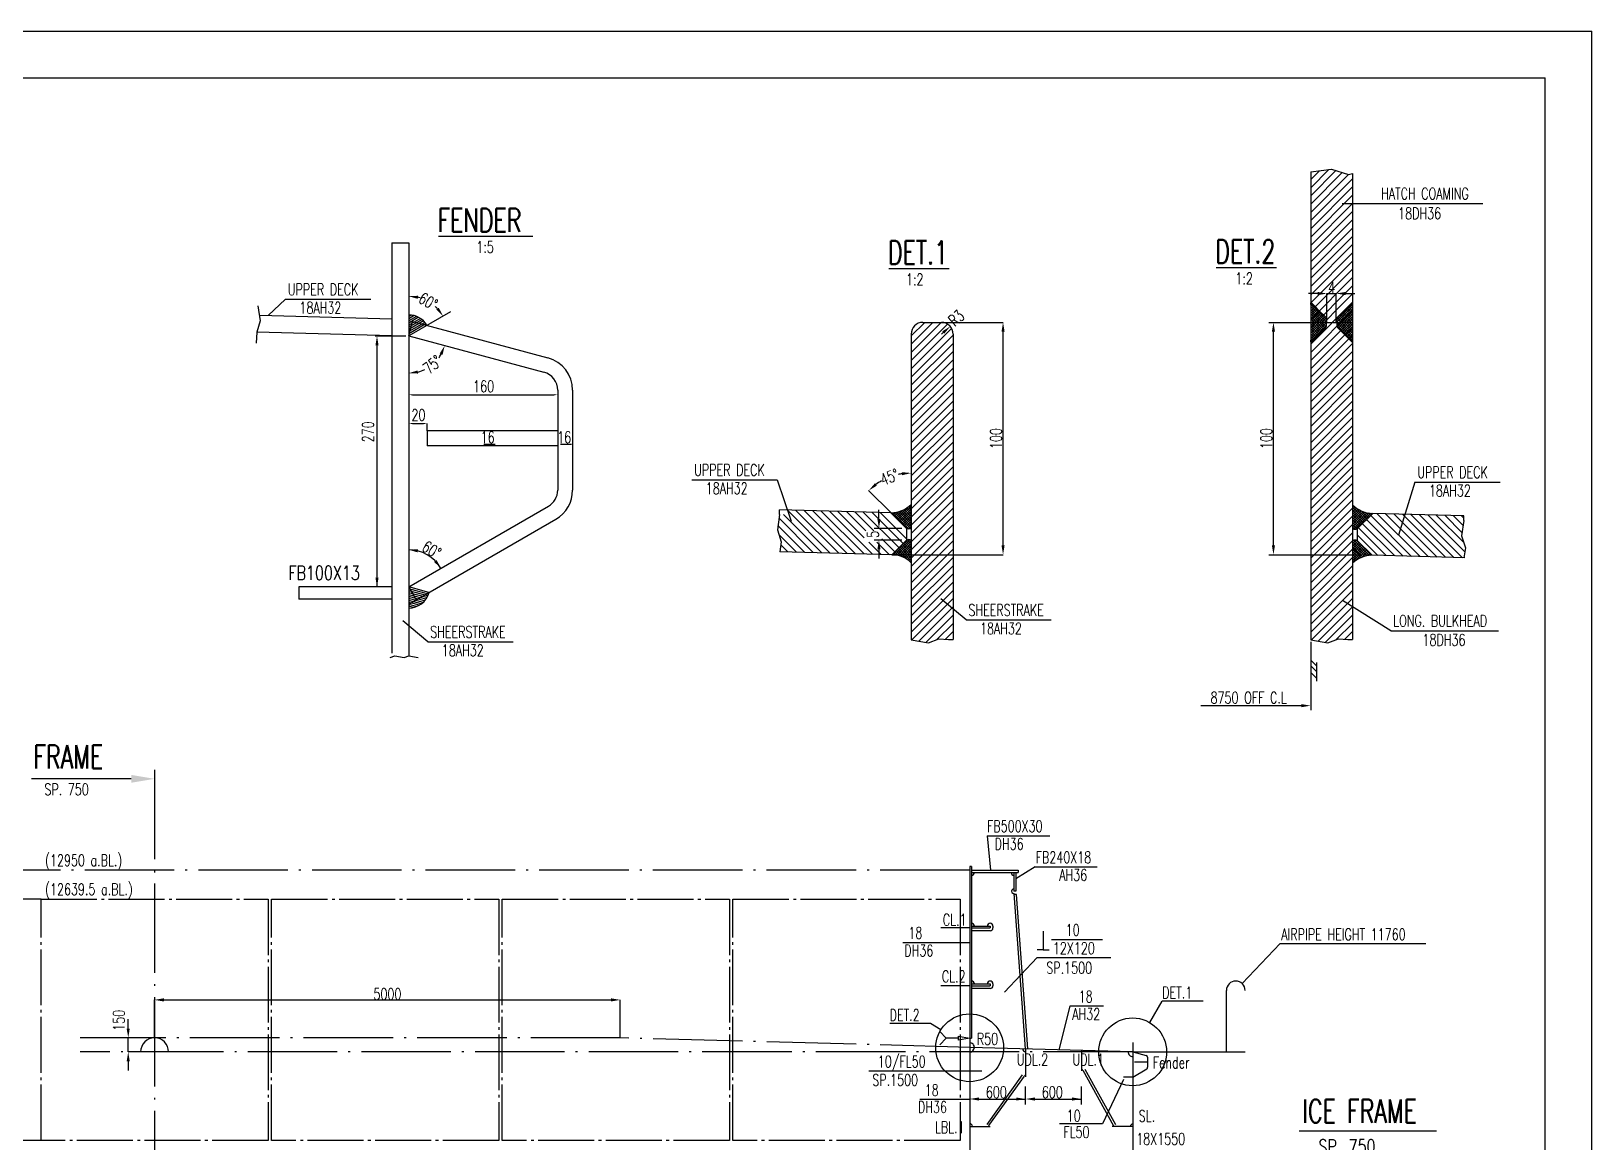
# Model space of a CAD drawing. Extents: x 419539 to 461689, y -54179 to -24379.
# Drawn here: x 444886 to 461639, y -36351 to -24429 of the extents above; entities that cross this region are included whole.
import ezdxf

# ---------------------------------------------------------------- set-up
doc = ezdxf.new("R2010")
doc.units = 0
doc.header["$LTSCALE"] = 40
doc.header["$MEASUREMENT"] = 0
for name, pattern in [('ACAD_ISO04W100', [30.5, 24, -3, 0.5, -3]), ('ACAD_ISO05W100', [34, 24, -3, 0.5, -3, 0.5, -3]), ('CENTER1', [12.1, 10, -0.8, 0.5, -0.8])]:
    doc.linetypes.add(name, pattern=pattern)
doc.layers.get('0').update_dxf_attribs({"linetype": 'CONTINUOUS'})
doc.layers.get('DEFPOINTS').update_dxf_attribs({"linetype": 'CONTINUOUS'})
for name, color, linetype in [('BT_ENG', 7, 'CONTINUOUS'), ('C-CEN', 4, 'ACAD_ISO04W100'), ('C-CON', 4, 'CONTINUOUS'), ('C-PH', 4, 'ACAD_ISO05W100'), ('CL', 2, 'CONTINUOUS'), ('CON-SIGN', 5, 'CONTINUOUS'), ('CONTAINER', 1, 'CENTER1'), ('MODIFY', 6, 'CONTINUOUS'), ('TEXT', 1, 'CONTINUOUS'), ('Y-CON', 2, 'CONTINUOUS')]:
    doc.layers.add(name, color=color, linetype=linetype)
doc.styles.add('ROMANS', font='romans.shx', dxfattribs={"width": 0.7, "height": 125})
doc.dimstyles.new('DM-50', dxfattribs={"dimscale": 0, "dimtxt": 2, "dimasz": 100, "dimexe": 1, "dimexo": 0, "dimgap": 1, "dimtad": 1, "dimdec": 0, "dimzin": 0, "dimdsep": 46, "dimtxsty": 'ROMANS', "dimcen": 0, "dimadec": 0, "dimazin": 0, "dimtfac": 1.666667, "dimtdec": 0, "dimtmove": 2, "dimatfit": 3, "dimfxl": 1, "dimtolj": 1, "dimtzin": 12, "dimarcsym": 0})

# ---------------------------------------------------------------- blocks, each defined once
blk = doc.blocks.new('*D26')
at = {"color": 0, "linetype": 'ByBlock', "transparency": 16777216}
for p, q in [((446210, -35236), (446210, -34827)), ((446310, -34828), (451110, -34828)), ((451210, -35236), (451210, -34827))]:
    blk.add_line(p, q, dxfattribs=at)
for points in [[(446310, -34811), (446310, -34845), (446210, -34828)], [(451110, -34811), (451110, -34845), (451210, -34828)]]:
    blk.add_solid(points, dxfattribs=at)
at = {"layer": 'DEFPOINTS', "color": 0, "linetype": 'ByBlock', "transparency": 16777216}
for p in [(451210, -34828), (446210, -35236), (451210, -35236)]:
    blk.add_point(p, dxfattribs=at)
at = {"color": 0, "linetype": 'ByBlock', "transparency": 16777216, "insert": (448710, -34765), "char_height": 125, "attachment_point": 5, "style": 'ROMANS'}
blk.add_mtext('\\A1;5000', dxfattribs=at)
blk = doc.blocks.new('*D27')
at = {"color": 0, "linetype": 'ByBlock', "transparency": 16777216}
for p, q in [((445928, -35136), (445928, -35036)), ((446210, -35236), (445927, -35236)), ((445928, -35386), (445928, -35236)), ((445928, -35386), (445928, -35236)), ((446060, -35386), (445927, -35386)), ((445928, -35486), (445928, -35586))]:
    blk.add_line(p, q, dxfattribs=at)
for points in [[(445911, -35136), (445944, -35136), (445928, -35236)], [(445911, -35486), (445944, -35486), (445928, -35386)]]:
    blk.add_solid(points, dxfattribs=at)
at = {"layer": 'DEFPOINTS', "color": 0, "linetype": 'ByBlock', "transparency": 16777216}
for p in [(445928, -35236), (446210, -35236), (446060, -35386)]:
    blk.add_point(p, dxfattribs=at)
at = {"color": 0, "linetype": 'ByBlock', "transparency": 16777216, "insert": (445827, -35048), "char_height": 125, "attachment_point": 5, "rotation": 90, "style": 'ROMANS'}
blk.add_mtext('\\A1;150', dxfattribs=at)
blk = doc.blocks.new('*D28')
at = {"color": 0, "linetype": 'ByBlock', "transparency": 16777216}
for start, end in [(323.7539, 330.6385), (284.3615, 295.7348)]:
    blk.add_arc((448938, -27700), 400, start, end, dxfattribs=at)
for points in [[(449271, -27890), (449302, -27903), (449325, -27804)], [(449039, -28104), (449035, -28071), (448938, -28100)]]:
    blk.add_solid(points, dxfattribs=at)
at = {"layer": 'DEFPOINTS', "color": 0, "linetype": 'ByBlock', "transparency": 16777216}
for p in [(448938, -27183), (448938, -27700), (449107, -28063), (450390, -28089), (448938, -30232)]:
    blk.add_point(p, dxfattribs=at)
at = {"color": 0, "linetype": 'ByBlock', "transparency": 16777216, "insert": (449194, -28008), "char_height": 125, "attachment_point": 5, "rotation": 39.7444, "style": 'ROMANS'}
blk.add_mtext('\\A1;75°', dxfattribs=at)
blk = doc.blocks.new('*D32')
at = {"color": 0, "linetype": 'ByBlock', "transparency": 16777216}
blk.add_line((454658, -27680), (454677, -27664), dxfattribs=at)
blk.add_solid([(454666, -27651), (454687, -27676), (454752, -27598)], dxfattribs=at)
at = {"layer": 'DEFPOINTS', "color": 0, "linetype": 'ByBlock', "transparency": 16777216}
for p in [(454752, -27598), (454658, -27680)]:
    blk.add_point(p, dxfattribs=at)
at = {"color": 0, "linetype": 'ByBlock', "transparency": 16777216, "insert": (454818, -27508), "char_height": 125, "attachment_point": 5, "rotation": 40.698, "style": 'ROMANS'}
blk.add_mtext('\\A1;R3', dxfattribs=at)
blk = doc.blocks.new('*D33')
at = {"color": 0, "linetype": 'ByBlock', "transparency": 16777216}
blk.add_line((454116, -29599), (453876, -29360), dxfattribs=at)
for start, end in [(119.7703, 126.0965), (98.9035, 102.4789)]:
    blk.add_arc((454333, -29816), 644, start, end, dxfattribs=at)
for points in [[(453964, -29308), (453942, -29283), (453877, -29360)], [(454232, -29163), (454234, -29196), (454333, -29172)]]:
    blk.add_solid(points, dxfattribs=at)
at = {"layer": 'DEFPOINTS', "color": 0, "linetype": 'ByBlock', "transparency": 16777216}
for p in [(454333, -27630), (454011, -29258), (454116, -29599), (454283, -29766), (454333, -30910)]:
    blk.add_point(p, dxfattribs=at)
at = {"color": 0, "linetype": 'ByBlock', "transparency": 16777216, "insert": (454100, -29215), "char_height": 125, "attachment_point": 5, "rotation": 21.1246, "style": 'ROMANS'}
blk.add_mtext('\\A1;45°', dxfattribs=at)
blk = doc.blocks.new('*D35')
at = {"color": 0, "linetype": 'ByBlock', "transparency": 16777216}
for start, end in [(73.3296, 76.5279), (43.4721, 47.6442)]:
    blk.add_arc((448938, -27700), 426, start, end, dxfattribs=at)
for points in [[(449036, -27302), (449039, -27269), (448938, -27274)], [(449261, -27397), (449234, -27417), (449307, -27487)]]:
    blk.add_solid(points, dxfattribs=at)
at = {"layer": 'DEFPOINTS', "color": 0, "linetype": 'ByBlock', "transparency": 16777216}
for p in [(448938, -27183), (449212, -27374), (449386, -27442), (448938, -27700), (448938, -30232)]:
    blk.add_point(p, dxfattribs=at)
at = {"color": 0, "linetype": 'ByBlock', "transparency": 16777216, "insert": (449148, -27329), "char_height": 125, "attachment_point": 5, "rotation": 330.4869, "style": 'ROMANS'}
blk.add_mtext('\\A1;60°', dxfattribs=at)
blk = doc.blocks.new('_CLOSEDBLANK')
at = {"color": 0, "linetype": 'ByBlock'}
for p, q in [((-1, 0.17), (0, 0)), ((-1, 0.17), (-1, -0.17)), ((0, 0), (-1, -0.17))]:
    blk.add_line(p, q, dxfattribs=at)
blk = doc.blocks.new('*D47')
at = {"color": 0, "linetype": 'ByBlock', "transparency": 16777216}
for p, q in [((458696, -27245), (458596, -27245)), ((458796, -27555), (458796, -27244)), ((458796, -27245), (458896, -27245)), ((458896, -27555), (458896, -27244)), ((458996, -27245), (459096, -27245))]:
    blk.add_line(p, q, dxfattribs=at)
for points in [[(458696, -27228), (458696, -27262), (458796, -27245)], [(458996, -27228), (458996, -27262), (458896, -27245)]]:
    blk.add_solid(points, dxfattribs=at)
at = {"layer": 'DEFPOINTS', "color": 0, "linetype": 'ByBlock', "transparency": 16777216}
for p in [(458896, -27245), (458796, -27555), (458896, -27555)]:
    blk.add_point(p, dxfattribs=at)
at = {"color": 0, "linetype": 'ByBlock', "transparency": 16777216, "insert": (458846, -27182), "char_height": 125, "attachment_point": 5, "style": 'ROMANS'}
blk.add_mtext('\\A1;4', dxfattribs=at)

msp = doc.modelspace()

# ---------------------------------------------------------------- linework, layer by layer
at = {"color": 2}
for p in [(420838.7, -24929), (461138.7, -53629)]:
    msp.add_line(p, (461138.7, -24929), dxfattribs=at)
for p, q in [((458957.4, -26277.8), (460470.8, -26277.8)), ((447615.9, -27306.7), (447429.8, -27479.5)), ((447615.9, -27306.7), (448530.5, -27306.7)), ((449746.2, -28863.4), (449865.3, -28863.4)), ((450567.5, -28863.4), (450686.6, -28863.4)), ((451977.6, -29244.8), (452892.2, -29244.8)), ((459740.7, -29269.3), (459564.1, -29837.6)), ((459740.7, -29269.3), (460655.2, -29269.3)), ((448758.2, -30395.3), (447758.2, -30395.3)), ((447758.2, -30395.3), (447758.2, -30525.3)), ((448758.2, -30525.3), (447758.2, -30525.3)), ((454921.5, -30749.5), (455836.1, -30749.5)), ((449144.3, -30983.5), (450058.9, -30983.5)), ((459481.2, -30864.5), (460637.2, -30864.5)), ((458621.3, -31179.6), (458682, -31240.2)), ((458621.3, -31242.9), (458682, -31303.5)), ((458621.3, -31313.5), (458682, -31374.1)), ((458682, -31206.1), (458682, -31405.6)), ((455147.9, -33066.3), (455820.9, -33066.3)), ((455664.5, -33400), (455455.5, -33529.8)), ((455664.5, -33400), (456329.7, -33400)), ((444991.5, -33746.4), (444544.6, -33746.4)), ((454244, -34211.5), (454960.5, -34211.5)), ((455838.1, -34180), (456384.8, -34180)), ((458293.1, -34222.6), (457885.6, -34653.2)), ((458293.1, -34222.6), (459858.4, -34222.6)), ((455685.8, -34372.6), (455334.7, -34743.7)), ((455685.8, -34372.6), (456475.2, -34372.6)), ((456035.6, -34894.4), (455918.5, -35364.3)), ((456398, -34894.4), (456035.6, -34894.4)), ((456710.5, -35385.9), (457916.9, -35385.9)), ((455091.1, -35593.5), (453876.9, -35593.5)), ((456610.5, -35680.9), (456386.8, -36157)), ((454423.7, -35892.2), (454960.5, -35892.2)), ((456386.8, -36157), (455923.6, -36157))]:
    msp.add_line(p, q)
at = {"color": 0, "linetype": 'ByBlock'}
for p, q in [((454607.6, -27554.9), (455319.8, -27554.9)), ((458171.3, -27554.9), (459071.3, -27554.9)), ((448578.2, -27700.3), (448908.2, -27700.3)), ((448598.2, -27740.3), (448598.2, -30395.3)), ((455318.8, -29949.2), (455318.8, -27654.9)), ((458221.3, -29949.2), (458221.3, -27654.9)), ((448938.2, -28331.8), (448938.2, -28331.4)), ((448978.2, -28331.8), (450498.2, -28331.8)), ((450538.2, -28331.8), (450538.2, -28331.4)), ((448978.2, -28640.3), (449098.2, -28640.3)), ((449138.2, -28720.3), (449138.2, -28639.9)), ((453986.3, -29666), (453986.3, -29566)), ((454232.6, -29766), (453935.3, -29766)), ((454232.6, -29891), (453935.3, -29891)), ((453986.3, -29991), (453986.3, -30091)), ((454124.4, -30049.2), (455319.8, -30049.2)), ((455319.8, -30049.2), (455318.8, -30049.2)), ((458171.3, -30049.2), (459071.3, -30049.2)), ((459608.4, -30049.2), (459607.4, -30049.2)), ((458521.3, -31669.5), (457442.9, -31669.5)), ((454960.5, -34055.9), (454651.6, -34055.9)), ((454960.5, -34675.9), (454651.6, -34675.9)), ((455560.5, -35949.3), (455560.5, -35757.2)), ((456160.5, -35949.3), (456160.5, -35757.2)), ((455060.5, -35892.2), (455560.5, -35892.2)), ((455660.5, -35892.2), (456160.5, -35892.2)), ((444991.5, -36337.4), (444544.6, -36337.4))]:
    msp.add_line(p, q, dxfattribs=at)
for centre, radius, start, end in [((448938.2, -27700.3), 226.3, 30, 90), ((448938.2, -30395.3), 226.3, 270, 345), ((454980.5, -33460.9), 30, 270, 0), ((455435.5, -33460.9), 30, 180, 270), ((454960.6, -35338.7), 50, 358.43778, 90), ((456710.5, -35385.9), 50, 178.43778, 270), ((454960.5, -36186), 30, 0, 90.0214), ((456710.5, -36186), 25, 90, 180)]:
    msp.add_arc(centre, radius, start, end)
for start, end in [(30, 90), (44.36151, 44.44924)]:
    msp.add_arc((448938.2, -30395.3), 400, start, end, dxfattribs=at)
for points in [[(455302.1, -27654.9), (455335.4, -27654.9), (455318.8, -27554.9)], [(458204.6, -27654.9), (458237.9, -27654.9), (458221.3, -27554.9)], [(448581.5, -27800.3), (448614.8, -27800.3), (448598.2, -27700.3)], [(448978.2, -28325.1), (448978.2, -28338.5), (448938.2, -28331.8)], [(450498.2, -28325.1), (450498.2, -28338.5), (450538.2, -28331.8)], [(448978.2, -28633.6), (448978.2, -28647), (448938.2, -28640.3)], [(449098.2, -28633.6), (449098.2, -28647), (449138.2, -28640.3)], [(453969.6, -29666), (454002.9, -29666), (453986.3, -29766)], [(453969.6, -29991), (454002.9, -29991), (453986.3, -29891)], [(455302.1, -29949.2), (455335.4, -29949.2), (455318.8, -30049.2)], [(458204.6, -29949.2), (458237.9, -29949.2), (458221.3, -30049.2)], [(449035.3, -30024.4), (449039.5, -29991.3), (448938.2, -29995.3)], [(449237.4, -30105.6), (449210.9, -30125.7), (449284.6, -30195.3)], [(448581.5, -30295.3), (448614.8, -30295.3), (448598.2, -30395.3)], [(458521.3, -31652.8), (458521.3, -31686.1), (458621.3, -31669.5)], [(455060.5, -35875.6), (455060.5, -35908.9), (454960.5, -35892.2)], [(455460.5, -35875.6), (455460.5, -35908.9), (455560.5, -35892.2)], [(455660.5, -35875.6), (455660.5, -35908.9), (455560.5, -35892.2)], [(456060.5, -35875.6), (456060.5, -35908.9), (456160.5, -35892.2)]]:
    msp.add_solid(points, dxfattribs=at)
at = {"layer": 'BT_ENG'}
for p in [(419588.7, -24429), (461638.7, -54129)]:
    msp.add_line(p, (461638.7, -24429), dxfattribs=at)
at = {"layer": 'C-CEN'}
for p, q in [((446210.5, -32358.8), (446210.5, -46085.9)), ((454960.5, -33435.9), (444544.6, -33435.9)), ((451210.5, -35235.9), (445410.5, -35235.9)), ((454960.5, -35338.1), (451210.5, -35235.9)), ((456710.5, -35385.9), (445410.5, -35385.9))]:
    msp.add_line(p, q, dxfattribs=at)
at = {"layer": 'C-CON'}
for p, q in [((458621.3, -26109.1), (458816.5, -25913.8)), ((458621.3, -26197.5), (458892.7, -25926)), ((458621.3, -26020.7), (458714.7, -25927.3)), ((458621.3, -25939.6), (458621.3, -30961.3)), ((458621.3, -26285.9), (458959.9, -25947.2)), ((459071.3, -25956.8), (459071.3, -30959.6)), ((458621.3, -26374.2), (459027.1, -25968.4)), ((458621.3, -26462.6), (459071.3, -26012.6)), ((458621.3, -26551), (459071.3, -26101)), ((458621.3, -26639.4), (459071.3, -26189.4)), ((458621.3, -26727.8), (459071.3, -26277.8)), ((458621.3, -26816.2), (459071.3, -26366.2)), ((458621.3, -26904.6), (459071.3, -26454.6)), ((458621.3, -26993), (459071.3, -26543)), ((458621.3, -27081.4), (459071.3, -26631.4)), ((448758.2, -26700.3), (448758.2, -31107.5)), ((448758.2, -26700.3), (448938.2, -26700.3)), ((448938.2, -26700.3), (448938.2, -31133.5)), ((458621.3, -27169.7), (459071.3, -26719.7)), ((458621.3, -27258.1), (459071.3, -26808.1)), ((458621.3, -27346.5), (459071.3, -26896.5)), ((458621.3, -27434.9), (459071.3, -26984.9)), ((458621.3, -27523.3), (459071.3, -27073.3)), ((458621.3, -27611.7), (459071.3, -27161.7)), ((458621.3, -27700.1), (459071.3, -27250.1)), ((449386, -27441.8), (448938.2, -27700.3)), ((458621.3, -27788.5), (459071.3, -27338.5)), ((458621.3, -27383.4), (458787, -27549.1)), ((458621.3, -27876.8), (459071.3, -27426.8)), ((458639.7, -27362.8), (458621.5, -27381)), ((458622.6, -27339.1), (458763.3, -27479.8)), ((458785.1, -27500.5), (458622.6, -27346.6)), ((458653.3, -27375.7), (458622.6, -27406.5)), ((458666.9, -27388.6), (458622.6, -27433)), ((458680.6, -27401.5), (458622.6, -27459.5)), ((458622.6, -27411.2), (458762.5, -27551.1)), ((458694.2, -27414.4), (458622.6, -27486)), ((458707.8, -27427.3), (458622.6, -27512.5)), ((458622.6, -27437.7), (458736.6, -27551.8)), ((458721.4, -27440.2), (458622.6, -27539)), ((458622.6, -27464.3), (458710.8, -27552.5)), ((458626.1, -27349.9), (458622.7, -27353.3)), ((458622.7, -27358.3), (458790.9, -27526.5)), ((458735, -27453.1), (458633.5, -27554.6)), ((458748.7, -27466), (458660.8, -27553.9)), ((459069.9, -27358.3), (458901.6, -27526.5)), ((459071.3, -27383.4), (458905.6, -27549.1)), ((458907.5, -27500.5), (459070, -27346.6)), ((459070, -27339.1), (458929.3, -27479.8)), ((459070, -27411.2), (458930.1, -27551.1)), ((458943.9, -27466), (459031.8, -27553.9)), ((459070, -27437.7), (458955.9, -27551.8)), ((458957.5, -27453.1), (459059, -27554.6)), ((458971.1, -27440.2), (459070, -27539)), ((459070, -27464.3), (458981.7, -27552.5)), ((458984.7, -27427.3), (459070, -27512.5)), ((458998.4, -27414.4), (459070, -27486)), ((459012, -27401.5), (459070, -27459.5)), ((459025.6, -27388.6), (459070, -27433)), ((459039.2, -27375.7), (459070, -27406.5)), ((459052.8, -27362.8), (459071.1, -27381)), ((459066.5, -27349.9), (459069.9, -27353.3)), ((448758.2, -27520.3), (447338.9, -27481.5)), ((448966.9, -27475.9), (448938.2, -27492.5)), ((448996.7, -27481.7), (448938.2, -27515.6)), ((448996.7, -27481.7), (448938.2, -27515.6)), ((449022.1, -27490.2), (448938.2, -27538.6)), ((449044.3, -27500.5), (448938.2, -27561.7)), ((449064, -27512.2), (448938.2, -27584.8)), ((449081.5, -27525.2), (448938.2, -27607.9)), ((449097.1, -27539.3), (448938.2, -27631)), ((448938.2, -27700.3), (448979.6, -27545.8)), ((449111, -27554.3), (448938.2, -27654.1)), ((449123.4, -27570.3), (448938.2, -27677.2)), ((448979.6, -27545.8), (450431.3, -27934.8)), ((454332.6, -27700.1), (454477.8, -27554.9)), ((454332.6, -27788.5), (454566.2, -27554.9)), ((454332.6, -27876.8), (454647.9, -27561.6)), ((454332.6, -27965.2), (454723.9, -27573.9)), ((454332.6, -28053.6), (454766.9, -27619.3)), ((454457.6, -27554.9), (454607.6, -27554.9)), ((458621.3, -27965.2), (459071.3, -27515.2)), ((458621.3, -27726.4), (458787, -27560.7)), ((458621.3, -28053.6), (459055.6, -27619.3)), ((458622.6, -27490.8), (458685, -27553.2)), ((458622.6, -27517.3), (458659.2, -27553.9)), ((458622.6, -27543.8), (458633.4, -27554.6)), ((458622.6, -27566), (458633.4, -27555.2)), ((458622.6, -27592.5), (458659.2, -27555.9)), ((458622.6, -27619.1), (458685, -27556.6)), ((458622.6, -27645.6), (458710.8, -27557.3)), ((458622.6, -27672.1), (458736.6, -27558)), ((458622.6, -27698.6), (458762.5, -27558.7)), ((458721.4, -27669.6), (458622.6, -27570.8)), ((458707.8, -27682.5), (458622.6, -27597.3)), ((458785.1, -27609.4), (458622.6, -27763.2)), ((458694.2, -27695.4), (458622.6, -27623.8)), ((458622.6, -27770.7), (458763.3, -27630)), ((458622.7, -27751.6), (458790.9, -27583.3)), ((458735, -27656.7), (458633.5, -27555.2)), ((458748.7, -27643.8), (458660.8, -27556)), ((458762.3, -27478.9), (458688, -27553.1)), ((458762.3, -27630.9), (458688, -27556.7)), ((458775.9, -27491.8), (458715.3, -27552.4)), ((458775.9, -27618.1), (458715.3, -27557.4)), ((458787.5, -27506.7), (458742.6, -27551.6)), ((458787.5, -27603.2), (458742.6, -27558.2)), ((459069.9, -27751.6), (458901.6, -27583.3)), ((458905, -27506.7), (458950, -27551.6)), ((458905, -27603.2), (458950, -27558.2)), ((459071.3, -27726.4), (458905.6, -27560.7)), ((458907.5, -27609.4), (459070, -27763.2)), ((458916.6, -27491.8), (458977.3, -27552.4)), ((458916.6, -27618.1), (458977.3, -27557.4)), ((459070, -27770.7), (458929.3, -27630)), ((459070, -27698.6), (458930.1, -27558.7)), ((458930.3, -27478.9), (459004.5, -27553.1)), ((458930.3, -27630.9), (459004.5, -27556.7)), ((458943.9, -27643.8), (459031.8, -27556)), ((459070, -27672.1), (458955.9, -27558)), ((458957.5, -27656.7), (459059, -27555.2)), ((458971.1, -27669.6), (459070, -27570.8)), ((459070, -27645.6), (458981.7, -27557.3)), ((458984.7, -27682.5), (459070, -27597.3)), ((458998.4, -27695.4), (459070, -27623.8)), ((459070, -27490.8), (459007.5, -27553.2)), ((459070, -27619.1), (459007.5, -27556.6)), ((459070, -27517.3), (459033.3, -27553.9)), ((459070, -27592.5), (459033.3, -27555.9)), ((459070, -27543.8), (459059.2, -27554.6)), ((459070, -27566), (459059.2, -27555.2)), ((448758.2, -27700.3), (447308.2, -27660.8)), ((448938.2, -27700.3), (450389.9, -28089.3)), ((454332.6, -27679.9), (454332.6, -30961.3)), ((454332.6, -28142), (454782.6, -27692)), ((454332.6, -28230.4), (454782.6, -27780.4)), ((454782.6, -27679.9), (454782.6, -30959.6)), ((458621.3, -28142), (459071.3, -27692)), ((458621.3, -28230.4), (459071.3, -27780.4)), ((458639.7, -27747), (458621.5, -27728.8)), ((458680.6, -27708.3), (458622.6, -27650.3)), ((458666.9, -27721.2), (458622.6, -27676.9)), ((458653.3, -27734.1), (458622.6, -27703.4)), ((458626.1, -27759.9), (458622.7, -27756.5)), ((459012, -27708.3), (459070, -27650.3)), ((459025.6, -27721.2), (459070, -27676.9)), ((459039.2, -27734.1), (459070, -27703.4)), ((459052.8, -27747), (459071.1, -27728.8)), ((459066.5, -27759.9), (459069.9, -27756.5)), ((454332.6, -28318.8), (454782.6, -27868.8)), ((454332.6, -28407.2), (454782.6, -27957.2)), ((458621.3, -28318.8), (459071.3, -27868.8)), ((458621.3, -28407.2), (459071.3, -27957.2)), ((454332.6, -28495.6), (454782.6, -28045.6)), ((454332.6, -28584), (454782.6, -28134)), ((458621.3, -28495.6), (459071.3, -28045.6)), ((458621.3, -28584), (459071.3, -28134)), ((450538.2, -28282.5), (450538.2, -29356.1)), ((450698.2, -28282.5), (450698.2, -29356.1)), ((454332.6, -28672.3), (454782.6, -28222.3)), ((454332.6, -28760.7), (454782.6, -28310.7)), ((458621.3, -28672.3), (459071.3, -28222.3)), ((458621.3, -28760.7), (459071.3, -28310.7)), ((454332.6, -28849.1), (454782.6, -28399.1)), ((458621.3, -28849.1), (459071.3, -28399.1)), ((454332.6, -28937.5), (454782.6, -28487.5)), ((454332.6, -29025.9), (454782.6, -28575.9)), ((458621.3, -28937.5), (459071.3, -28487.5)), ((458621.3, -29025.9), (459071.3, -28575.9)), ((449138.2, -28720.3), (449138.2, -28880.3)), ((450538.2, -28720.3), (449138.2, -28720.3)), ((454332.6, -29114.3), (454782.6, -28664.3)), ((454332.6, -29202.7), (454782.6, -28752.7)), ((458621.3, -29114.3), (459071.3, -28664.3)), ((458621.3, -29202.7), (459071.3, -28752.7)), ((450538.2, -28880.3), (449138.2, -28880.3)), ((454332.6, -29291.1), (454782.6, -28841.1)), ((454332.6, -29379.4), (454782.6, -28929.4)), ((458621.3, -29291.1), (459071.3, -28841.1)), ((458621.3, -29379.4), (459071.3, -28929.4)), ((454332.6, -29467.8), (454782.6, -29017.8)), ((454332.6, -29556.2), (454782.6, -29106.2)), ((458621.3, -29467.8), (459071.3, -29017.8)), ((458621.3, -29556.2), (459071.3, -29106.2)), ((452892.2, -29244.8), (453044.6, -29689)), ((454332.6, -29644.6), (454782.6, -29194.6)), ((454332.6, -29733), (454782.6, -29283)), ((458621.3, -29644.6), (459071.3, -29194.6)), ((458621.3, -29733), (459071.3, -29283)), ((454332.6, -29821.4), (454782.6, -29371.4)), ((454332.6, -29909.8), (454782.6, -29459.8)), ((458621.3, -29821.4), (459071.3, -29371.4)), ((458621.3, -29909.8), (459071.3, -29459.8)), ((448938.2, -30395.3), (450438.2, -29529.3)), ((454115.5, -29598.8), (452919.9, -29566.2)), ((453372.8, -30028.7), (452961.4, -29617.4)), ((453463.7, -30031.2), (453000.9, -29568.5)), ((453554.5, -30033.7), (453091.8, -29570.9)), ((453645.4, -30036.2), (453182.6, -29573.4)), ((453736.3, -30038.7), (453273.5, -29575.9)), ((453827.1, -30041.1), (453364.4, -29578.4)), ((453918, -30043.6), (453455.2, -29580.8)), ((453829, -29866.2), (453546.1, -29583.3)), ((453844.2, -29793.1), (453637, -29585.8)), ((453932.6, -29793.1), (453727.8, -29588.3)), ((454200.8, -29972.8), (453818.7, -29590.8)), ((454245, -29928.6), (453909.6, -29593.2)), ((454282.6, -29877.9), (454000.4, -29595.7)), ((454115.5, -29598.8), (454282.6, -29766)), ((454124.7, -29608.1), (454134.5, -29598.3)), ((454304, -29769.7), (454132.6, -29598.4)), ((454138, -29621.3), (454164.4, -29594.9)), ((454151.2, -29634.6), (454198.4, -29587.5)), ((454328, -29767.3), (454156.8, -29596.1)), ((454164.5, -29647.8), (454239.7, -29572.6)), ((454177.8, -29661.1), (454307.1, -29531.7)), ((454332.6, -29745.3), (454179.4, -29592.1)), ((454191, -29674.4), (454332.6, -29532.7)), ((454332.6, -29718.8), (454200.6, -29586.8)), ((454204.3, -29687.6), (454332.6, -29559.3)), ((454217.5, -29700.9), (454332.6, -29585.8)), ((454332.6, -29692.3), (454220.6, -29580.3)), ((454230.8, -29714.1), (454332.6, -29612.3)), ((454332.6, -29665.8), (454239.5, -29572.7)), ((454244, -29727.4), (454332.6, -29638.8)), ((454332.6, -29639.3), (454257.4, -29564.1)), ((454332.6, -29612.7), (454274.4, -29554.5)), ((454332.6, -29586.2), (454290.5, -29544.1)), ((454332.6, -29559.7), (454305.7, -29532.8)), ((454332.6, -29533.2), (454320.1, -29520.7)), ((454332.6, -29998.2), (454782.6, -29548.2)), ((454332.6, -30086.6), (454782.6, -29636.6)), ((458621.3, -29998.2), (459071.3, -29548.2)), ((458621.3, -30086.6), (459071.3, -29636.6)), ((459071.1, -29539.3), (459083.6, -29526.9)), ((459212.7, -29680.5), (459071.1, -29538.9)), ((459071.1, -29565.9), (459098, -29539)), ((459071.1, -29592.4), (459113.2, -29550.3)), ((459071.1, -29618.9), (459129.3, -29560.7)), ((459199.5, -29693.8), (459071.1, -29565.4)), ((459071.1, -29645.4), (459146.3, -29570.2)), ((459071.1, -29671.9), (459164.2, -29578.8)), ((459071.1, -29698.4), (459183.1, -29586.5)), ((459186.2, -29707), (459071.1, -29591.9)), ((459071.1, -29725), (459203.1, -29593)), ((459071.1, -29751.5), (459224.3, -29598.3)), ((459172.9, -29720.3), (459071.1, -29618.4)), ((459159.7, -29733.5), (459071.1, -29645)), ((459075.7, -29773.4), (459246.9, -29602.2)), ((459226, -29667.3), (459096.6, -29537.9)), ((459099.8, -29775.9), (459271.1, -29604.5)), ((459288.2, -29605), (459121.1, -29772.1)), ((459239.2, -29654), (459164, -29578.8)), ((459252.5, -29640.7), (459205.4, -29593.6)), ((459265.8, -29627.5), (459239.4, -29601.1)), ((459704.6, -30066.5), (459265.4, -29627.3)), ((459279, -29614.2), (459269.2, -29604.4)), ((460265.6, -29631.7), (459288.2, -29605)), ((459795.5, -30069), (459332.7, -29606.2)), ((459886.3, -30071.5), (459423.6, -29608.7)), ((459977.2, -30073.9), (459514.4, -29611.2)), ((460068.1, -30076.4), (459605.3, -29613.7)), ((460158.9, -30078.9), (459696.2, -29616.1)), ((460249.8, -30081.4), (459787, -29618.6)), ((460275.7, -30018.9), (459877.9, -29621.1)), ((460264, -29918.8), (459968.8, -29623.6)), ((460246.5, -29812.9), (460059.6, -29626)), ((460257.7, -29735.7), (460150.5, -29628.5)), ((460265.6, -29655.2), (460241.4, -29631)), ((448938.2, -30580.1), (450518.2, -29667.9)), ((453191.1, -30023.8), (452902.6, -29735.3)), ((453281.9, -30026.3), (452913.8, -29658.1)), ((454257.3, -29740.6), (454332.6, -29665.3)), ((454270.6, -29753.9), (454332.6, -29691.8)), ((454282.6, -29766), (454282.6, -29891)), ((454284.5, -29766.5), (454332.6, -29718.4)), ((454307.7, -29769.8), (454332.6, -29744.9)), ((454332.6, -30174.9), (454782.6, -29724.9)), ((454332.6, -30263.3), (454782.6, -29813.3)), ((458621.3, -30174.9), (459071.3, -29724.9)), ((458621.3, -30263.3), (459071.3, -29813.3)), ((459146.4, -29746.8), (459071.1, -29671.5)), ((459133.2, -29760.1), (459071.1, -29698)), ((459119.3, -29772.7), (459071.1, -29724.5)), ((459096, -29775.9), (459071.1, -29751)), ((459121.1, -29771.6), (459121.1, -29896.7)), ((459432, -30059.1), (459132.8, -29759.9)), ((459522.9, -30061.6), (459177, -29715.7)), ((459613.7, -30064), (459221.2, -29671.5)), ((453100.2, -30021.3), (452912, -29833.1)), ((453009.3, -30018.8), (452931.7, -29941.2)), ((454008.9, -30046.1), (453876.7, -29913.9)), ((454099.7, -30048.6), (453965.1, -29913.9)), ((454156.6, -30017), (454016.5, -29877)), ((454282.6, -29891), (454124.4, -30049.2)), ((454131.2, -30049.3), (454292.1, -29888.4)), ((454156.1, -30051), (454319.3, -29887.7)), ((454179.2, -30054.4), (454332.6, -29900.9)), ((454332.6, -30113.5), (454196.4, -29977.3)), ((454200.8, -30059.3), (454332.6, -29927.5)), ((454332.6, -30087), (454209.6, -29964)), ((454221, -30065.6), (454332.6, -29954)), ((454332.6, -30060.5), (454222.9, -29950.7)), ((454332.6, -30034), (454236.1, -29937.5)), ((454240.2, -30073), (454332.6, -29980.5)), ((454332.6, -30007.4), (454249.4, -29924.2)), ((454332.6, -29980.9), (454262.7, -29911)), ((454332.6, -29954.4), (454275.9, -29897.7)), ((454332.6, -29927.9), (454293, -29888.3)), ((454332.6, -29901.4), (454318.9, -29887.7)), ((454332.6, -30351.7), (454782.6, -29901.7)), ((458621.3, -30351.7), (459071.3, -29901.7)), ((459071.1, -29907.1), (459084.8, -29893.4)), ((459071.1, -29933.6), (459110.8, -29893.9)), ((459071.1, -29960.1), (459127.8, -29903.4)), ((459224.6, -30060.1), (459071.1, -29906.6)), ((459071.1, -29986.6), (459141.1, -29916.6)), ((459071.1, -30013.1), (459154.3, -29929.9)), ((459203, -30065), (459071.1, -29933.1)), ((459071.1, -30039.6), (459167.6, -29943.2)), ((459071.1, -30066.2), (459180.9, -29956.4)), ((459182.7, -30071.2), (459071.1, -29959.6)), ((459071.1, -30092.7), (459194.1, -29969.7)), ((459071.1, -30119.2), (459207.4, -29982.9)), ((459163.6, -30078.6), (459071.1, -29986.2)), ((459159.2, -30057.3), (459081.6, -29979.7)), ((459247.6, -30056.6), (459084.4, -29893.4)), ((459272.5, -30055), (459111.6, -29894.1)), ((459121.1, -29896.7), (459279.4, -30054.9)), ((459341.1, -30056.6), (459121.3, -29836.7)), ((454124.4, -30049.2), (452921.2, -30016.4)), ((454136, -30049.5), (454130.1, -30043.5)), ((454165.1, -30052.1), (454143.3, -30030.3)), ((454198.2, -30058.6), (454156.6, -30017)), ((454238.2, -30072.1), (454169.8, -30003.8)), ((454299.7, -30107.1), (454183.1, -29990.5)), ((454258.2, -30081.4), (454332.6, -30007)), ((454275.3, -30090.8), (454332.6, -30033.5)), ((454291.4, -30101.2), (454332.6, -30060)), ((454306.7, -30112.5), (454332.6, -30086.6)), ((454321.1, -30124.6), (454332.6, -30113.1)), ((454332.6, -30440.1), (454782.6, -29990.1)), ((454332.6, -30528.5), (454782.6, -30078.5)), ((458621.3, -30440.1), (459071.3, -29990.1)), ((458621.3, -30528.5), (459071.3, -30078.5)), ((459145.5, -30087.1), (459071.1, -30012.7)), ((459128.4, -30096.5), (459071.1, -30039.2)), ((459112.3, -30106.9), (459071.1, -30065.7)), ((459097, -30118.1), (459071.1, -30092.2)), ((459082.6, -30130.3), (459071.1, -30118.7)), ((459104, -30112.8), (459220.6, -29996.2)), ((459165.5, -30077.8), (459233.9, -30009.4)), ((459205.5, -30064.3), (459247.2, -30022.7)), ((459238.6, -30057.7), (459260.4, -30036)), ((459267.7, -30055.1), (459273.7, -30049.2)), ((460274.4, -30082.1), (459279.4, -30054.9)), ((454332.6, -30616.9), (454782.6, -30166.9)), ((454332.6, -30705.3), (454782.6, -30255.3)), ((458621.3, -30616.9), (459071.3, -30166.9)), ((458621.3, -30705.3), (459071.3, -30255.3)), ((448938.2, -30395.3), (449018.2, -30533.9)), ((449155.9, -30453.7), (448938.2, -30395.3)), ((449150.7, -30473), (448938.2, -30416.1)), ((449142.9, -30491.6), (448938.2, -30436.8)), ((449133.4, -30509.8), (448938.2, -30457.5)), ((449121.9, -30527.4), (448938.2, -30478.2)), ((454332.6, -30793.7), (454782.6, -30343.7)), ((454332.6, -30882.1), (454782.6, -30432.1)), ((458621.3, -30793.7), (459071.3, -30343.7)), ((458621.3, -30882.1), (459071.3, -30432.1)), ((449108.3, -30544.5), (448938.2, -30498.9)), ((449092.4, -30560.9), (448938.2, -30519.6)), ((449073.6, -30576.6), (448938.2, -30540.3)), ((449051.3, -30591.3), (448938.2, -30561)), ((449024, -30604.7), (448938.2, -30581.7)), ((448988.6, -30615.9), (448938.2, -30602.4)), ((449051.3, -30591.3), (448986, -30573.8)), ((454341.1, -30962), (454782.6, -30520.4)), ((454416.5, -30975), (454782.6, -30608.8)), ((454921.5, -30749.5), (454652.4, -30523.9)), ((458629.7, -30962), (459071.3, -30520.4)), ((458705.1, -30975), (459071.3, -30608.8)), ((459481.2, -30864.5), (458961.9, -30541.4)), ((449144.3, -30983.5), (448875.1, -30757.8)), ((454491.8, -30988), (454782.6, -30697.2)), ((454607.5, -30960.7), (454782.6, -30785.6)), ((458780.5, -30988), (459071.3, -30697.2)), ((458896.2, -30960.7), (459071.3, -30785.6)), ((454699.8, -30956.8), (454782.6, -30874)), ((458621.3, -30984.8), (458621.3, -31716)), ((458988.5, -30956.8), (459071.3, -30874)), ((448739.2, -31150.9), (448788.2, -31133.5)), ((448788.2, -31133.5), (448889.2, -31150.9)), ((448889.2, -31150.9), (448938.2, -31133.5)), ((448938.2, -31133.5), (449039.2, -31150.9)), ((455147.9, -33066.3), (455185.5, -33435.9)), ((454980.5, -33395.9), (454960.5, -33395.9)), ((454960.5, -33395.9), (454960.5, -35238.1)), ((454980.5, -33395.9), (454980.5, -35238.1)), ((454980.5, -33435.9), (455480.5, -33435.9)), ((454980.5, -33460.9), (455480.5, -33460.9)), ((455435.5, -33460.9), (455435.5, -33660.9)), ((455455.5, -33460.9), (455455.5, -33660.9)), ((455480.5, -33435.9), (455480.5, -33460.9)), ((455455.5, -33660.9), (455435.5, -33660.9)), ((455455.5, -33660.9), (455435.5, -33660.9)), ((455560.5, -35354.5), (455437.3, -33685.8)), ((455463.1, -33695.9), (455438.2, -33697.7)), ((455585.4, -35352.7), (455463.1, -33695.9)), ((454980.5, -34035.9), (455180.5, -34035.9)), ((454980.5, -34055.9), (455180.5, -34055.9)), ((455180.5, -34085.9), (454980.5, -34085.9)), ((455180.5, -34035.9), (455180.5, -34055.9)), ((455210.5, -34035.9), (455210.5, -34055.9)), ((454980.5, -34655.9), (455180.5, -34655.9)), ((454980.5, -34675.9), (455180.5, -34675.9)), ((455180.5, -34655.9), (455180.5, -34675.9)), ((455210.5, -34655.9), (455210.5, -34675.9)), ((455180.5, -34705.9), (454980.5, -34705.9)), ((455146.5, -36164.9), (455526.5, -35633.4)), ((455167.7, -36178.1), (455547.7, -35646.6))]:
    msp.add_line(p, q, dxfattribs=at)
for points in [[(458621.3, -25939.6), (458843, -25910.4), (459028.8, -25968.9), (459071.3, -25956.8)], [(447318.5, -27378.1), (447342.8, -27537.1), (447308.2, -27660.8), (447299.6, -27777.8)], [(452919.9, -29616.2), (452895.9, -29781.6), (452936, -29909.9), (452921.2, -30016.4)], [(460265.6, -29681.7), (460241.6, -29847), (460281.7, -29975.3), (460266.9, -30081.8)], [(454332.6, -30961.3), (454518.2, -30993.3), (454630.6, -30953.2), (454732.6, -30959.6)], [(458621.3, -30961.3), (458806.8, -30993.3), (458919.3, -30953.2), (459021.3, -30959.6)]]:
    msp.add_lwpolyline(points, dxfattribs=at)
for centre, radius, start, end in [((458328.2, -27354.6), 294.5, 358.43778, 1.56222), ((459364.4, -27354.6), 294.5, 178.43778, 181.56222), ((454457.6, -27679.9), 125, 90, 180), ((454657.6, -27679.9), 125, 0, 90), ((458727.6, -27527), 63.3, 338.31878, 24.80567), ((458727.6, -27582.8), 63.3, 335.19433, 21.68122), ((458965, -27527), 63.3, 155.19433, 201.68122), ((458965, -27582.8), 63.3, 158.31878, 204.80567), ((458328.2, -27755.2), 294.5, 358.43778, 1.56222), ((459364.4, -27755.2), 294.5, 178.43778, 181.56222), ((450338.2, -28282.5), 360, 0, 75), ((450338.2, -28282.5), 200, 0, 75), ((450338.2, -29318.1), 360, 0, 0), ((450338.2, -29356.1), 200, 300, 0), ((450338.2, -29356.1), 360, 300, 0), ((454115.5, -29291.8), 307.1, 270, 315), ((459288.2, -29298), 307.1, 225, 270), ((454307.6, -29685.8), 84, 252.68375, 287.31625), ((459096.1, -29691.9), 84, 252.68375, 287.31625), ((454307.6, -29964.5), 77.6, 71.21422, 108.78578), ((459096.1, -29970.2), 77.6, 71.21422, 108.78578), ((454124.4, -30343.7), 294.5, 45, 90), ((459279.4, -30349.4), 294.5, 90, 135), ((455435.5, -33660.9), 25, 90, 274.2211), ((454980.5, -34035.9), 30, 0, 90), ((455180.5, -34035.9), 30, 0, 180), ((455180.5, -34055.9), 30, 270, 0), ((454980.5, -34655.9), 30, 0, 90), ((455180.5, -34655.9), 30, 360, 180), ((455180.5, -34675.9), 30, 270, 0), ((446210.5, -35385.9), 150, 0, 180), ((454960.6, -35338.1), 50, 270, 358.43778), ((455560.5, -35354.5), 30, 178.43778, 270), ((455560.5, -35654.5), 15, 90, 148.14261), ((455180.5, -36186), 15, 148.14261, 180)]:
    msp.add_arc(centre, radius, start, end, dxfattribs=at)
at = {"layer": 'C-PH'}
for p, q in [((456173.6, -35583.7), (456503.6, -36178.7)), ((456195.4, -35571.5), (456525.4, -36166.6))]:
    msp.add_line(p, q, dxfattribs=at)
for centre, start, end in [((456160.5, -35590.9), 29.01112, 90), ((456490.5, -36186), 0, 29.01112)]:
    msp.add_arc(centre, 15, start, end, dxfattribs=at)
at = {"layer": 'CL'}
for p, q in [((455750, -34090.4), (455750, -34289.3)), ((455750, -34289.3), (455686.2, -34289.3)), ((455750, -34289.3), (455815.1, -34289.3))]:
    msp.add_line(p, q, dxfattribs=at)
at = {"layer": 'CON-SIGN', "color": 1}
for q in [(454638.9, -35167.4), (454638.9, -35308.8)]:
    msp.add_line((454709.7, -35238.1), q, dxfattribs=at)
msp.add_lwpolyline([(454835.5, -35238.1), (454709.7, -35238.1)], dxfattribs=at)
at = {"layer": 'CONTAINER', "ltscale": 1.5}
for p, q in [((444991.5, -36337.4), (444991.5, -33746.4)), ((444991.5, -33746.4), (447429.5, -33746.4)), ((447429.5, -33746.4), (447429.5, -36337.4)), ((447467.5, -36337.4), (447467.5, -33746.4)), ((447467.5, -33746.4), (449905.5, -33746.4)), ((449905.5, -33746.4), (449905.5, -36337.4)), ((449943.5, -36337.4), (449943.5, -33746.4)), ((449943.5, -33746.4), (452381.5, -33746.4)), ((452381.5, -33746.4), (452381.5, -36337.4)), ((452419.5, -36337.4), (452419.5, -33746.4)), ((452419.5, -33746.4), (454857.5, -33746.4)), ((454857.5, -33746.4), (454857.5, -36337.4)), ((447429.5, -36337.4), (444991.5, -36337.4)), ((449905.5, -36337.4), (447467.5, -36337.4)), ((452381.5, -36337.4), (449943.5, -36337.4)), ((454857.5, -36337.4), (452419.5, -36337.4))]:
    msp.add_line(p, q, dxfattribs=at)
at = {"layer": 'DEFPOINTS', "color": 0, "linetype": 'ByBlock'}
for p in [(448938.2, -26700.3), (448938.2, -26700.3), (454657.6, -27554.9), (455318.8, -27554.9), (458622.6, -27554.9), (459070, -27554.9), (448938.2, -28331.8), (450538.2, -28331.8), (450538.2, -28331.8), (449138.2, -28640.3), (449138.2, -28720.3), (454282.6, -29816), (454282.6, -29891), (459121.1, -29821.6), (459121.1, -29896.7), (454124.4, -30049.2), (455319.8, -30049.2), (459279.4, -30054.9), (459608.4, -30049.2), (448938.2, -30395.3), (448938.2, -30395.3), (448938.2, -31133.5), (448938.2, -31133.5), (454960.5, -33395.9), (454960.5, -33715.9), (455460.5, -35892.2)]:
    msp.add_point(p, dxfattribs=at)
at = {"layer": 'MODIFY'}
for p, q in [((452919.9, -29616.2), (452919.9, -29566.2)), ((460265.6, -29681.7), (460265.6, -29631.7)), ((454732.6, -30959.6), (454782.6, -30959.6)), ((459021.3, -30959.6), (459071.3, -30959.6)), ((454960.5, -35238.1), (454980.5, -35238.1))]:
    msp.add_line(p, q, dxfattribs=at)
at = {"layer": 'TEXT'}
for p, q in [((456893.6, -35071.6), (457028.2, -34840.4)), ((457465.5, -34840.4), (457028.2, -34840.4)), ((454539.3, -35081.3), (454102, -35081.3)), ((454651.2, -35150.6), (454539.3, -35081.3))]:
    msp.add_line(p, q, dxfattribs=at)
for centre in [(454960.5, -35342.2), (456710.5, -35385.9)]:
    msp.add_circle(centre, 363.8, dxfattribs=at)
at = {"layer": 'Y-CON'}
for p, q in [((449259.6, -26630.8), (450271.7, -26630.8)), ((457607.6, -26966.6), (458255.6, -26966.6)), ((454093.9, -26977.2), (454741.9, -26977.2)), ((457716.9, -35385.9), (457716.9, -34725.9)), ((454960.5, -35238.1), (454960.5, -46381)), ((456710.5, -35385.9), (454960.5, -35338.1)), ((456710.5, -35285.9), (456710.5, -44739.4)), ((455560.5, -35354.5), (455560.5, -35654.5)), ((456160.5, -35370.9), (456160.5, -35590.9)), ((456710.5, -35385.9), (456855.6, -35424.8)), ((456870.5, -35495.9), (456730.5, -35495.9)), ((456870.5, -35444.1), (456870.5, -35551.9)), ((456710.5, -35655.9), (456610.5, -35655.9)), ((456710.5, -35655.9), (456860.5, -35569.3)), ((454960.5, -36186), (455180.5, -36186)), ((456710.5, -36186), (456490.5, -36186)), ((458495.8, -36233.7), (459973.4, -36233.7))]:
    msp.add_line(p, q, dxfattribs=at)
msp.add_lwpolyline([(445960.5, -32454.9), (444888.4, -32454.9)], dxfattribs=at)
for centre, radius, start, end in [((457816.9, -34725.9), 100, 0, 180), ((456850.5, -35444.1), 20, 0, 75), ((456850.5, -35551.9), 20, 300, 0)]:
    msp.add_arc(centre, radius, start, end, dxfattribs=at)
msp.add_solid([(445960.5, -32413.3), (446210.5, -32454.9), (445960.5, -32496.6)], dxfattribs=at)

# ---------------------------------------------------------------- block references
at = {"layer": 'CON-SIGN', "color": 1, "xscale": 125, "yscale": 125, "zscale": 125}
msp.add_blockref('_CLOSEDBLANK', (454960.5, -35238.1), dxfattribs=at)

# ---------------------------------------------------------------- texts
at = {"style": 'ROMANS', "width": 0.7}
for s, p in [('HATCH COAMING', (459376.8, -26234.5)), ('18DH36', (459559.7, -26446.4)), ('1:5', (449664.7, -26808.4)), ('UPPER DECK', (447641.3, -27263.5)), ('1:2', (454276.5, -27156.4)), ('1:2', (457813.3, -27145.8)), ('18AH32', (447765.7, -27460.7)), ('16', (449711, -28850.4)), ('16', (450532.3, -28850.4)), ('UPPER DECK', (452003, -29201.6)), ('UPPER DECK', (459766.1, -29226)), ('18AH32', (452127.4, -29398.8)), ('18AH32', (459890.5, -29423.3)), ('SHEERSTRAKE', (454946.9, -30706.3)), ('SHEERSTRAKE', (449169.7, -30940.2)), ('18AH32', (455071.3, -30903.6)), ('LONG. BULKHEAD', (459506.6, -30821.2)), ('18DH36', (459821.2, -31025.8)), ('18AH32', (449294.1, -31137.5)), ('8750 OFF C.L', (457546.7, -31645.9)), ('SP. 750', (445028.1, -32630.8)), ('FB500X30', (455146.7, -33026.4)), ('DH36', (455228.9, -33215.4)), ('(12950 a.BL.)', (445035.3, -33392.6)), ('FB240X18', (455669.1, -33360.2)), ('AH36', (455921.8, -33549.2)), ('(12639.5 a.BL.)', (445035.3, -33703.1)), ('18', (454302.7, -34171.7)), ('10', (455990.8, -34140.2)), ('AIRPIPE HEIGHT 11760', (458305.5, -34186.3)), ('DH36', (454259.5, -34360.6)), ('12X120', (455853.7, -34336.3)), ('SP.1500', (455783.2, -34545.4)), ('18', (456131.2, -34854.6)), ('DET.1', (457027.2, -34811.5)), ('DET.2', (454101, -35052.4)), ('AH32', (456062.2, -35043.5)), ('R50', (455037.2, -35309.6)), ('10/FL50', (453973.8, -35552.9)), ('Fender', (456926.8, -35563)), ('SP.1500', (453915.1, -35750.8)), ('18', (454477.7, -35859.7)), ('DH36', (454406, -36041.3)), ('10', (456002.5, -36135)), ('FL50', (455965.9, -36310.5)), ('18X1550', (456748.8, -36382.7))]:
    msp.add_text(s, height=125, dxfattribs=at).set_placement(p)
at = {"color": 7, "style": 'ROMANS', "width": 0.75}
for s, p in [('FB100X13', (447647.3, -30317.5)), ('SP. 750', (458704.2, -36475.9))]:
    msp.add_text(s, height=150, dxfattribs=at).set_placement(p)
at = {"char_height": 125, "attachment_point": 5, "style": 'ROMANS'}
for s, insert in [('160', (449742.9, -28241.1)), ('20', (449042.9, -28549.6))]:
    msp.add_mtext(s, dxfattribs=dict(at, insert=insert))
at = {"color": 0, "linetype": 'ByBlock', "char_height": 125, "attachment_point": 5, "style": 'ROMANS'}
for s, insert, rotation in [('270', (448501, -28730), 90), ('\\A1;100', (455243, -28802.1), 90), ('\\A1;100', (458145.5, -28802.1), 90), ('\\A1;5', (453922.8, -29830.9), 90), ('\\A1;60°', (449184.6, -29995.8), 328.15141)]:
    msp.add_mtext(s, dxfattribs=dict(at, insert=insert, rotation=rotation))
for insert in [(455247.1, -35819.6), (455847.1, -35819.6)]:
    msp.add_mtext('\\A1;600', dxfattribs=dict(at, insert=insert))
at = {"layer": 'TEXT', "style": 'ROMANS', "width": 0.7}
for s, p in [('CL.1', (454671.8, -34030.3)), ('CL.2', (454662.3, -34638.7)), ('UDL.2', (455465.7, -35531.4)), ('UDL.1', (456064.9, -35531.4)), ('SL.', (456775.1, -36137.5)), ('LBL.1', (454587.7, -36257.3))]:
    msp.add_text(s, height=125, dxfattribs=at).set_placement(p)
at = {"layer": 'Y-CON', "style": 'ROMANS', "width": 0.7}
for s, p in [('FENDER', (449249, -26583.2)), ('DET.1', (454083.4, -26929.6)), ('DET.2', (457597, -26919)), ('FRAME', (444910.6, -32344.2)), ('ICE FRAME', (458532, -36146.7))]:
    msp.add_text(s, height=250, dxfattribs=at).set_placement(p)

# ---------------------------------------------------------------- dimensions: what is measured, and where the dimension line sits
dim = msp.add_angular_dim_2l(base=(449212.2, -27373.8), line1=((448938.2, -27183.2), (448938.2, -30232.4)), line2=((449386, -27441.8), (448938.2, -27700.3)), dimstyle='DM-50', override={"dimscale": 1})
dim.commit()
dim.dimension.update_dxf_attribs({"geometry": '*D35', "text_midpoint": (449148.2, -27329.3), "dimtype": 162})
at = {"layer": 'C-CON'}
dim = msp.add_radius_dim(center=(454657.6, -27679.9), mpoint=(454752.4, -27598.4), text='R3', dimstyle='DM-50', override={"dimscale": 1}, dxfattribs=at)
dim.commit()
dim.dimension.update_dxf_attribs({"geometry": '*D32', "text_midpoint": (454817.5, -27507.6), "dimtype": 164})
dim = msp.add_angular_dim_2l(base=(454010.5, -29258.1), line1=((454332.6, -27629.9), (454332.6, -30910.5)), line2=((454115.5, -29598.8), (454282.6, -29766)), dimstyle='DM-50', override={"dimscale": 1}, dxfattribs=at)
dim.commit()
dim.dimension.update_dxf_attribs({"geometry": '*D33', "text_midpoint": (454100.5, -29215.1), "dimtype": 162})
dim = msp.add_linear_dim(base=(451210.5, -34828), p1=(446210.5, -35235.9), p2=(451210.5, -35235.9), dimstyle='DM-50', override={"dimscale": 1}, dxfattribs=at)
dim.commit()
dim.dimension.update_dxf_attribs({"geometry": '*D26', "text_midpoint": (448710.5, -34764.5)})
dim = msp.add_linear_dim(base=(445927.5, -35235.9), p1=(446060.5, -35385.9), p2=(446210.5, -35235.9), angle=90, dimstyle='DM-50', override={"dimscale": 1}, dxfattribs=at)
dim.commit()
dim.dimension.update_dxf_attribs({"geometry": '*D27', "text_midpoint": (445827, -35048), "dimtype": 160})
at = {"layer": 'CONTAINER'}
dim = msp.add_angular_dim_2l(base=(449107.2, -28062.8), line1=((448938.2, -27183.2), (448938.2, -30232.4)), line2=((448938.2, -27700.3), (450389.9, -28089.3)), dimstyle='DM-50', override={"dimscale": 1}, dxfattribs=at)
dim.commit()
dim.dimension.update_dxf_attribs({"geometry": '*D28', "text_midpoint": (449193.9, -28007.9), "dimtype": 162})
at = {"layer": 'MODIFY'}
dim = msp.add_linear_dim(base=(458896.3, -27245.1), p1=(458796.3, -27554.9), p2=(458896.3, -27554.9), text='4', dimstyle='DM-50', override={"dimscale": 1}, dxfattribs=at)
dim.commit()
dim.dimension.update_dxf_attribs({"geometry": '*D47', "text_midpoint": (458846.3, -27181.6)})

doc.saveas('drawing.dxf')
